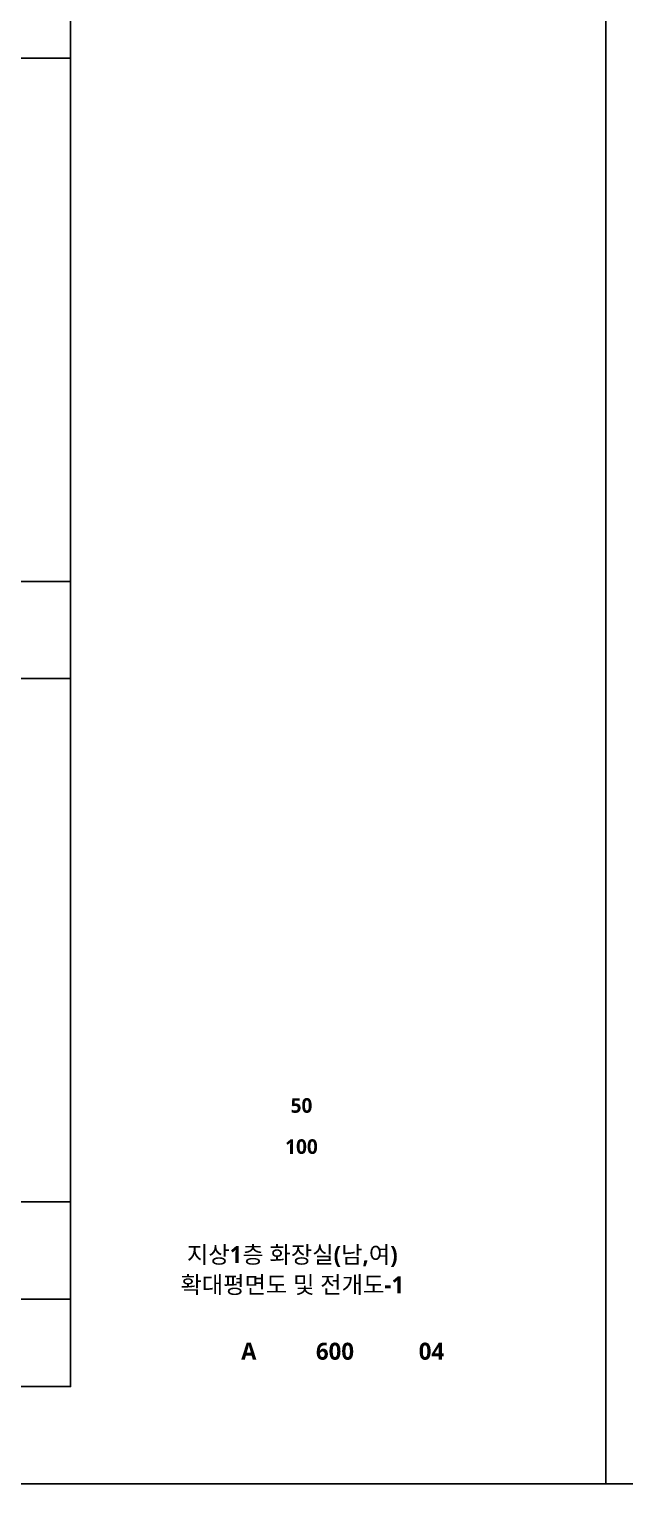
# Model space of a CAD drawing. Header units: millimetres. Extents: x 0 to 336000, y 0 to 30768.
# Drawn here: x 162074 to 168195, y 0 to 14950 of the extents above; entities that cross this region are included whole.
import ezdxf
from ezdxf.enums import TextEntityAlignment as Align

# ---------------------------------------------------------------- set-up
doc = ezdxf.new("R2010")
doc.units = ezdxf.units.MM
doc.header["$LTSCALE"] = 50
doc.layers.get('Defpoints').update_dxf_attribs({"color": 153})
doc.layers.add('A-ANNO-TITL', color=7, linetype='Continuous')
doc.layers.add('G(그리드1)', color=185, linetype='Continuous', plot=False)
doc.layers.add('G(그리드2)', color=235, linetype='Continuous', plot=False)
doc.styles.add('SH_진천_나눔', font='')
doc.styles.get('SH_진천_나눔').set_extended_font_data('NanumGothic', bold=True)

msp = doc.modelspace()

# ---------------------------------------------------------------- linework, layer by layer
at = {"layer": 'Defpoints'}
for points in [[(168000, 0), (168000, 29700), (126000, 29700), (126000, 0)], [(210000, 0), (210000, 29700), (168000, 29700), (168000, 0)], [(127025.2, 28700), (162500, 28700), (162500, 1000), (127025.2, 1000)]]:
    msp.add_lwpolyline(points, close=True, dxfattribs=at)
at = {"layer": 'G(그리드1)'}
for p, q in [((162500, 9275), (153331.3, 9275)), ((162500, 2900), (127025.2, 2900))]:
    msp.add_line(p, q, dxfattribs=at)
at = {"layer": 'G(그리드2)'}
for p, q in [((162500, 14650), (153331.3, 14650)), ((162500, 8275), (127025.2, 8275)), ((162500, 1900), (127025.2, 1900))]:
    msp.add_line(p, q, dxfattribs=at)

# ---------------------------------------------------------------- texts
at = {"layer": 'A-ANNO-TITL', "style": 'SH_진천_나눔'}
for s, height, p in [('50', 150, (164872.6, 3888.9)), ('100', 150, (164872.6, 3466.7)), ('지상1층 화장실(남,여)', 175, (164778.4, 2348.6)), ('확대평면도 및 전개도-1', 175, (164778.4, 2048.6)), ('A', 175, (164331.3, 1363.5)), ('600', 175, (165216.8, 1363.5)), ('04', 175, (166207.9, 1363.5))]:
    msp.add_text(s, height=height, dxfattribs=at).set_placement(p, align=Align.MIDDLE)

doc.saveas('drawing.dxf')
